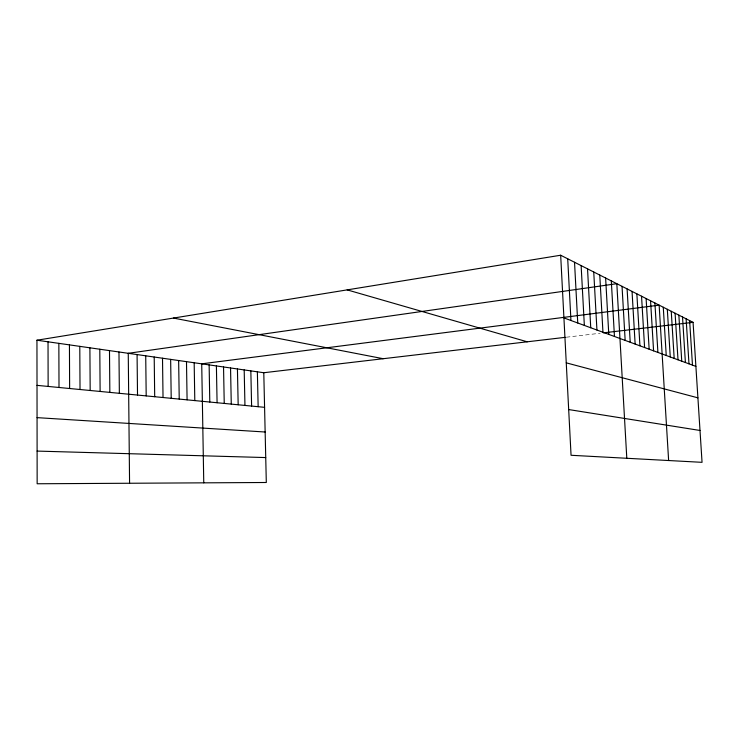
<?xml version="1.0" encoding="UTF-8"?>
<svg xmlns="http://www.w3.org/2000/svg" width="739" height="739" viewBox="0 0 739 739"><rect width="100%" height="100%" fill="white"/><g stroke="black" fill="none" stroke-linecap="round" stroke-linejoin="round"><path stroke-width="0.55" stroke-dasharray="3.69 2.77" d="M566.323 337.215L600.17 333.243"/><path stroke-width="1.11" d="M36.95 340.217L263.786 372.733L266.308 482.493L37.153 483.768L36.95 340.217L560.67 255.232L693.062 322.333L702.05 462.328L571.053 455.279L560.67 255.232M263.786 372.733L565.206 337.344M603.357 332.864L693.062 322.333M37.107 451.086L265.735 457.57M37.061 417.637L265.144 432.01M37.015 385.361L264.58 407.328M568.679 409.554L699.999 430.467M173.443 318.066L383.208 358.711M566.259 362.849L697.912 397.841M347.173 289.882L527.24 341.806M563.922 317.918L695.889 366.378M689.626 320.597L692.471 365.121M686.115 318.814L688.979 363.837M682.522 316.994L685.404 362.526M678.855 315.137L681.746 361.186M675.095 313.234L678.005 359.81M671.243 311.285L674.18 358.406M667.308 309.281L670.255 356.965M663.271 307.239L666.236 355.487M668.629 460.526L659.142 305.142L201.719 363.837L203.761 482.835M654.902 302.999L657.904 352.429M650.56 300.801L653.581 350.84M646.108 298.538L649.147 349.214M641.544 296.228L644.593 347.542M636.861 293.854L639.928 345.824M632.048 291.415L635.134 344.06M627.106 288.912L630.21 342.259M622.035 286.335L625.157 340.402M626.801 458.272L616.825 283.693L128.253 353.307L129.574 483.251M611.301 280.894L614.451 336.467M605.62 278.021L608.788 334.388M599.772 275.056L602.95 332.245M593.74 271.998L596.936 330.037M587.533 268.848L590.738 327.765M581.131 265.606L584.346 325.419M574.526 262.253L577.75 322.998M567.709 258.798L570.951 320.495M257.366 371.809L258.151 406.709M250.835 370.876L251.611 406.081M244.193 369.925L244.951 405.434M237.431 368.955L238.17 404.778M230.55 367.967L231.27 404.113M223.538 366.96L224.24 403.439M216.398 365.944L217.081 402.746M209.128 364.9L209.793 402.044M194.172 362.757L194.8 400.593M186.487 361.648L187.087 399.845M178.644 360.53L179.226 399.088M170.654 359.385L171.208 398.321M162.506 358.212L163.033 397.527M154.202 357.02L154.7 396.723M145.722 355.81L146.193 395.901M137.075 354.572L137.519 395.069M118.97 351.976L119.358 393.314M109.492 350.619L109.843 392.391M99.802 349.224L100.116 391.458M89.899 347.81L90.176 390.497M79.784 346.36L80.024 389.518M69.438 344.873L69.632 388.511M58.852 343.358L59.009 387.485M48.026 341.806L48.137 386.442"/></g></svg>
